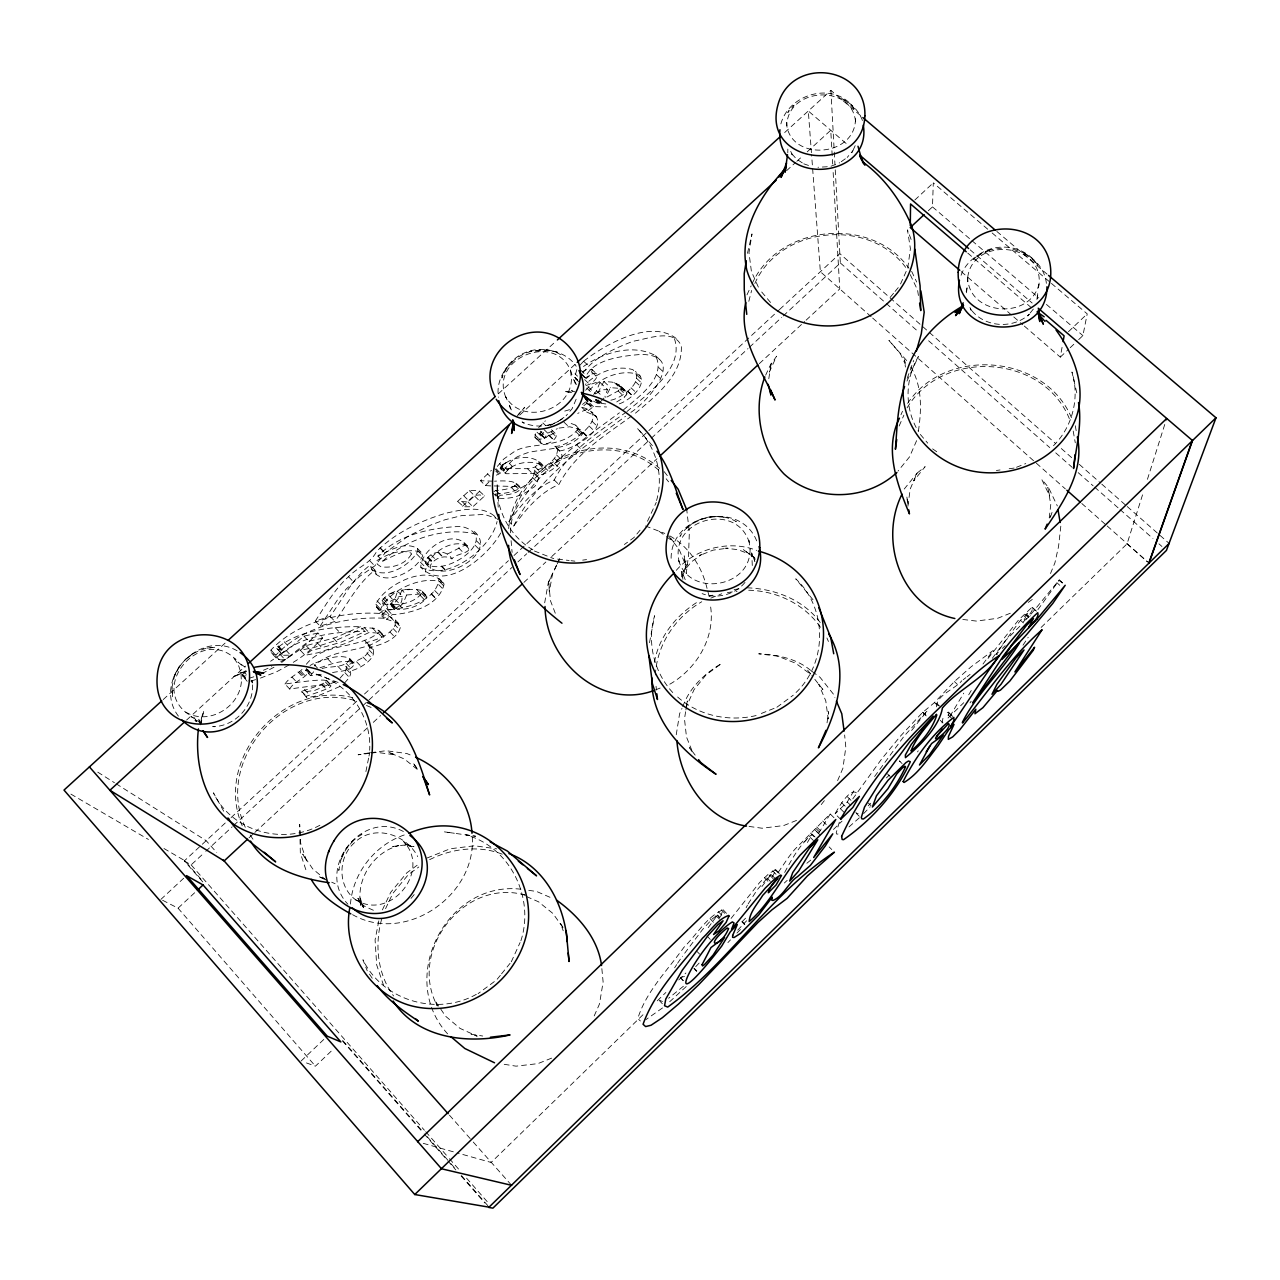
<?xml version="1.0" encoding="UTF-8"?>
<svg xmlns="http://www.w3.org/2000/svg" width="1280" height="1280" viewBox="0 0 1280 1280"><rect width="100%" height="100%" fill="white"/><g stroke="black" fill="none" stroke-linecap="round" stroke-linejoin="round"><path stroke-width="0.75" stroke-dasharray="5 3.75" d="M495.568 494C509.232 493.616 524.496 489.52 532.656 477.696C535.52 473.92 532.144 468.32 538.896 469.392C546.944 465.76 557.424 459.456 557.504 449.52C553.92 444.048 555.136 447.616 559.504 450.944C569.072 460.4 548.976 473.344 540.448 474.848C537.472 476.576 538.176 485.872 532.416 488.016C522.992 495.632 510.016 499.616 498.048 498.096L493.264 493.344M541.312 443.648L539.664 439.44L541.056 436.096L536.144 431.344L534.896 437.168L541.312 443.648C546.912 444.848 553.504 441.952 556.128 436.688L556.096 434.048L553.792 433.216L544.352 438.272L547.728 433.184L557.376 428.656M787.792 152.8L787.84 149.12M607.056 396.992L618.16 390.928L620.48 387.744L619.44 384.944L612.304 382.144L603.904 381.472L598.192 392.368M1037.6 298.592L1037.712 292.816L1036.912 299.52M616.736 401.936L624.576 397.008L626.912 393.824L625.904 391.04L619.44 384.944M498.048 498.096L498.096 496.848L493.296 492.096L495.92 490.384C516.4 489.808 527.648 479.088 494.544 481.184M928.304 210.768L932.48 206.896L933.296 182.864L990.64 231.68M500.704 533.056C487.904 556.24 444.928 593.024 420.784 567.216C421.088 548.912 453.2 527.552 467.312 545.872C474.544 553.312 455.44 553.168 451.952 558.88C446.016 548.4 430.064 551.008 425.424 561.072L425.84 563.536C445.52 578.4 503.472 536.448 461.2 526.416C431.904 527.392 398.864 534.288 377.904 556.08L382.8 561.12C394.32 555.616 409.824 545.888 422.336 553.44L422.72 555.728C414.896 573.216 378.336 590.544 370.096 565.104C352.592 578.288 342.864 598.992 330.096 616.384L315.312 621.056L320.128 626.16L334.896 621.44C347.696 604.048 357.472 583.344 374.976 570.144L370.096 565.104M425.84 563.536C441.76 586.928 503.008 550.688 471.68 529.52M681.568 576.608L681.968 571.12L682.992 580.24M610.864 400.176C621.264 398.496 646 381.024 632.8 369.632C615.872 364.752 597.296 372.32 585.36 384.496M619.312 403.856C630.224 400.208 652.192 381.744 635.296 371.504M576.848 369.632L574.688 377.104L579.328 382.624M951.744 718.352L946.208 713.088L948.304 712.144L949.024 713.216L946.928 718.352M585.616 390.24L591.472 384.08L597.696 381.904L599.968 382.352L596.528 390.816L593.136 395.168M852.752 798.896L881.536 759.136L900.816 735.728L922.384 712.656L934.496 702.56L954.4 681.536L971.136 666.784L992.992 650.576L997.312 654.576M599.984 382.432L607.536 389.536L604.88 396.448M200.864 723.072L201.424 717.728L201.632 722.88M1060.816 526.176L1058.544 546.56L1054.896 562.88L1049.968 574.816M1049.232 518.048L1050.768 504.56L1047.824 487.376L1049.632 495.872L1041.712 479.328L1048.4 487.296L1057.328 505.952M500.16 468.608C508.752 455.936 533.968 452.592 543.568 466.144L543.392 468.304L539.984 471.632L533.216 473.52L506.384 473.728L500.16 468.608L529.328 468.704L535.2 466.976L538.608 463.648L538.784 461.472M502.4 464.992L507.584 461.68L512.496 466.56L507.264 469.904L502.4 464.992L507.616 461.76M505.04 473.408C512.272 462.112 532.688 458.992 543.568 466.144M507.264 469.904L512.464 466.48M966.464 292.768L967.328 286.096L966.208 291.744M467.312 545.872C451.168 537.68 426.032 555.184 425.52 572.048M907.92 506.16L910.192 489.04L917.12 473.088L925.152 466.656L913.632 480.928L917.12 473.088L904.24 489.024M918.4 431.2C921.584 409.76 922.32 386.352 910.88 367.12M827.04 722.848L828.608 711.6L828.192 718.976L825.792 700.896L818.672 684.144L822.896 689.52L811.856 675.568M752.288 565.52L751.728 553.088L754.864 561.424L751.296 552.976L755.2 559.12M768.8 378.704L771.344 362.32L769.312 372.112L776.608 356.192L769.776 366.192L765.664 375.168M748.816 301.344L751.616 290.448M685.616 711.744L684.48 718.912L686.48 736.96L693.248 753.856M685.904 709.952L687.328 700.976L686.528 705.488M676.24 734.768L679.6 713.728L681.984 708.416M682.112 577.152L686.992 564.32L683.584 571.376L691.424 561.856L701.504 554.544L699.216 555.664L713.104 550.128L727.936 548.144L725.568 548.224L737.968 549.664L749.488 554.128L743.28 549.568L755.12 558.224M671.12 558.288C670.928 513.68 740.96 499.408 756.912 541.472M654.464 662.32C658.752 636.48 676.864 614.512 698.896 601.12M655.344 674.96C656.944 644.432 675.552 616.88 701.76 601.744M585.888 378.768L589.552 375.776L592.464 369.952L587.712 369.008L582.48 371.568M649.504 642.72L654.608 615.696C646.608 643.2 654.272 673.68 674.272 694.176M656.56 500.544C663.936 475.088 656.208 446.896 637.36 428.368L653.296 446.704M585.936 385.52L589.616 384.368L594.528 380.496L597.056 377.008L596.496 373.728C590.48 371.056 585.392 382.976 581.424 374.544M731.072 918.432L759.68 882.448L769.296 873.248L775.904 869.76L772.512 876.672M520.88 940.784C534.944 897.824 510.128 846.864 465.792 834.848L475.664 836.24L444.128 831.824L454.352 833.264M556.464 565.552L552.528 573.872L549.312 591.728L548.848 583.52L550.448 600.72L555.968 615.008M1024.288 326.032L1060.304 357.12L1062.384 345.504M576.144 399.216L572.128 408.672L566.064 415.824M544.672 602.816L548.304 582.672L557.152 563.968M510.4 532.8C512.864 461.216 610.192 422.384 661.28 472.608M508.672 528.56C514.432 459.616 607.968 422.304 659.6 468.352M361.216 834.768L361.936 834.432C352.144 840 344.416 848.864 340.944 859.616L345.776 849.568L352.944 840.992M338.992 869.312L338.768 870.464L341.072 858.928M378.8 920.848L375.088 939.888L376.672 964.88L384.608 988.432M381.648 919.136C374.464 944.768 377.488 974.256 393.584 995.952M350.464 904.048C353.008 871.84 376.304 843.232 407.2 834.016M1078.656 339.648L1082.896 335.616L1087.216 313.872L1051.008 283.056M365.904 771.584L368.624 758M369.008 756.064L369.792 752.176M1031.072 614.096L1059.072 580.176L1062.272 582.624M988.032 658.464L1018.544 620L1031.936 607.36C1034.08 609.824 1029.168 614.304 1027.984 616.976M936.624 706.848C936.128 695.2 954.976 689.216 961.872 680.704M200.688 724.864L203.888 710.544L199.616 723.472M306.368 697.248L301.632 691.28C351.744 675.36 314.944 679.84 284.992 684.016L289.664 689.04C319.68 684.72 356.176 680.16 306.224 696.208L306.368 697.248L309.12 697.36L319.488 695.216L339.904 686.48M747.456 253.36L752 233.936L748.976 252.752L751.424 271.536L758.416 287.264M544.352 438.272L539.424 432.56L544.32 437.312M395.168 625.136L395.376 620.048L388.576 615.968L381.984 614.368L386.64 619.216L397.92 623.184L400.512 626.896C397.136 640.144 381.52 644.208 370.032 647.744L365.44 642.928C376.368 639.728 389.552 636.064 395.168 625.136L399.728 629.888M340.032 678.176L344.88 672.64L346.192 668.912C345.232 662.192 367.216 660.544 368.896 649.744C370.704 646.816 368.8 643.104 365.44 642.928M345.664 666.272L350.224 670.96C360 669.28 383.648 654.912 368.912 644.784M322.032 668.592C330.048 665.664 345.136 668.672 349.84 659.072L349.44 658.208C337.568 653.728 324.624 659.712 313.312 663.648L318.048 668.672M332.528 672.592C339.408 670.864 350.96 671.792 354.416 663.904L349.44 658.208M401.936 590.144L398.784 597.728L392.992 604.752C403.664 604.64 416.128 601.568 422.368 592.368L420.688 590.256L415.04 589.28L401.936 590.144L406.624 594.976L419.696 594.064L425.328 595.008L426.992 597.104C420.752 606.288 408.32 609.424 397.648 609.584L391.472 603.504M406.624 594.976L403.456 602.544L397.648 609.584M554.704 446.288C568.112 447.92 614.16 414.56 581.712 407.312L587.2 403.04M559.504 450.944C572.032 449.792 613.104 427.472 591.6 411.808M498.096 496.848L500.72 495.12C507.504 495.536 529.136 491.472 515.968 483.344M1041.136 627.424L1127.072 543.824L1143.248 492.592M1147.44 479.312L1166.608 418.576M630.88 412.368C649.52 400.256 687.584 354.912 640.944 354.432C622.48 356.016 592.192 358.992 585.184 378.112M623.472 409.856C638.24 397.008 666.768 377.664 655.536 355.68C633.056 343.28 603.248 352.528 583.488 366.512M376.752 607.328L379.968 609.2L384.384 609.616L389.056 614.448C383.088 615.12 376.816 610.032 375.92 604.224C384.48 584.768 429.216 562.208 444.096 584.064C439.2 605.68 412.368 613.232 392.24 614.672L386.64 619.216M1050.432 517.136L1052.048 512.384L1049.952 517.408M376.576 607.104L381.424 612.176L380.624 609.12C389.344 589.552 424.56 574 443.648 583.04M381.984 614.368L387.584 609.84C407.232 608.496 437.152 600.496 439.024 578.336M625.904 391.04L618.8 388.288L610.432 387.664L605.6 397.328M761.888 886.576L771.104 874.4L776.768 880.16M344.56 682.992L349.408 677.456L350.736 673.728L350.224 670.96M907.2 378.304L913.68 360.496M840.656 819.344L835.088 813.856C838.096 807.936 852.448 783.328 858.128 795.2M497.296 466.432L503.888 458.928L515.52 450.768A63.216 23.52 -45.2 0 1 523.696 447.68C541.664 443.664 565.776 445.28 578.032 428.944L575.712 425.152L568.368 422.496M496.32 475.136C505.92 472.192 509.232 458.8 520.416 455.568A63.28 23.344 -45.2 0 1 528.576 452.448C546.544 448.384 570.576 449.856 582.816 433.536L575.712 425.152M839.296 822.208L836.192 832.864L836.832 834.192L840.416 833.552M284.992 684.016C289.216 677.344 297.744 673.952 302.16 669.328M371.52 569.632C387.136 579.392 410.208 565.488 417.92 550.848L417.52 548.544C405.008 540.928 389.456 550.592 377.904 556.08M778.24 872.336L787.824 858.288A67.568 10.928 -45.3 0 1 794.512 849.664L830.208 813.952L835.808 819.488M853.76 790.912L847.28 802.016L835.088 813.856M837.616 780.624L842.944 768.176L845.808 747.264L844.64 734.992M916.608 440.656L909.536 456.88L898.032 471.056M906.96 381.104L918.384 356.528C904.864 379.28 904.4 408.656 918.336 431.328M961.088 275.264C965.728 262.048 978.272 252.832 991.568 249.584L981.84 253.472L973.536 259.456C990.624 240.912 1024.784 243.52 1037.856 265.472L1031.152 258.048L1022.544 252.464C1034.848 257.92 1045.088 269.6 1046.368 283.344M900.96 414.752L902.48 411.296M899.12 426.048L903.888 415.152M594.208 1015.904L599.504 1003.936L603.12 981.952L601.552 965.504M900.56 283.952L907.792 267.776L910.4 248.704L907.472 229.888L912.144 242.16M682.784 706.64C689.424 687.728 704.72 673.472 721.616 663.456L706.096 674.832L694.048 689.664L686.256 706.992M289.664 689.04C294.496 680.592 304.8 679.264 308.784 671.536M511.296 961.808L520.08 942.544M815.024 837.024L812.24 834.256L807.408 842.48M855.184 145.664L851.744 153.136L852.96 150.624L847.216 157.424M754.832 283.504C780.464 225.392 871.664 217.056 907.408 269.808M647.488 521.264L656.256 502.368M746.976 294.848L751.152 285.856M751.984 284.064C778.224 224.56 871.408 215.008 908.992 268.352M780.88 123.872C789.552 92 837.472 80.512 855.376 110.368L849.152 103.424L841.072 98.224C850.944 102.816 859.184 110.784 862.704 121.248M557.248 563.904L560.384 557.248L558.768 560.608M382.4 909.872L390.736 892.288L406.816 872.832L419.264 863.712M385.568 908.688L392.784 893.44L408.288 874.672L418.8 866.976M942.064 722.928L942.96 718.288M548.304 582.672L552.528 573.872M784.656 872.448C792.016 858.752 800.16 844.112 812.24 834.256M394.8 609.472L390.096 604.576L383.952 604.144L382.064 600.592L387.872 594.496L397.488 591.568C411.616 599.584 388.864 620.928 382.448 602.784M387.856 608.448L386.768 605.472L389.312 601.856L399.472 596.464L402.192 596.416M390.096 604.576L394.896 599.136L397.488 591.568M788.96 110.24L787.776 112.592L794.032 105.248L791.968 106.768M173.504 677.44L178.768 667.152L186.384 658.336L195.872 651.568M179.28 666.912L174.432 676.4L172.096 686.608L172.464 696.832L171.84 684.976M746.144 907.696L747.408 905.232M306.336 664.256C324.56 641.648 359.68 649.824 379.504 631.712L377.072 629.136L374.128 628.256L364.336 627.664L335.904 640.464L313.52 647.68L300.304 650.24L305.056 655.312L318.24 652.704L346.88 642.976L368.992 632.528L378.752 633.072L381.68 633.936L384.096 636.512C365.552 653.856 333.12 646.8 314.512 665.936M708.192 927.664L717.472 915.008L712.288 918.896L702.768 929.28L682.304 956.384M631.616 416.032C604.784 435.696 574.544 453.968 558.88 484.544C539.568 492.576 525.664 509.76 513.632 526.16L509.008 521.568C532.544 473.696 577.808 443.424 619.408 412.8M513.632 526.16C537.6 477.824 583.44 447.312 625.52 416.32M277.248 649.504L285.76 650.032L290.56 655.152L283.072 655.28L276.784 648.336C298.832 629.984 332.064 626.368 360.4 626.688L365.072 631.584L340.4 642.448L310.896 650.736L305.056 655.312M321.2 674.32L310.496 675.616L305.84 670.64L306.512 668.752L311.184 673.744M282.08 654.672L281.616 653.504C303.312 635.008 336.88 631.472 365.072 631.584M509.008 521.568C521.008 505.168 534.896 487.968 554.224 480C569.504 449.968 599.008 431.856 625.408 412.656M310.496 675.616L314.784 670.48M949.856 716.4L963.76 693.152M748.112 903.968L757.184 889.824L769.744 875.216L770.912 874.4L776.704 880.224M720.528 916.72L723.04 909.68C706.464 917.04 696.512 934.976 683.872 947.376C667.744 970.08 646.016 991.568 637.776 1018.624L640.384 1020.976M830.208 813.952L818.4 833.744M968.704 694.8L972.64 688.128M247.152 681.312L242.048 674.864L244.864 672.864L248.48 676.784M917.536 751.936L918.24 750.768M315.312 621.056C325.424 605.616 334.592 589.152 348.544 576.72C357.296 567.344 370.624 563.456 376.544 551.536C395.248 532.816 419.968 521.136 444.992 513.44C462.144 509.456 485.152 504.048 497.952 519.648M320.128 626.16L337.92 599.216L346.16 589.088L359.92 576.24L374.752 565.92L385.36 552.672L408.48 536L431.36 524.8L444.784 519.824L461.648 515.616L484.368 514.416L495.424 518.016M430.56 568.352L430.16 565.888C433.904 558.288 444.528 554.176 451.952 558.88M674.624 967.792L676.688 964.608M1022.992 645.2L1028.208 637.312M276.176 658.016L271.2 652.688L270.96 650.064C297.312 621.936 341.424 611.168 379.36 613.408L384.016 618.256L389.056 614.448M290.56 655.152C288.24 659.84 275.728 662.848 275.792 655.248C302.128 627.152 346.096 616.192 384.016 618.256M382.8 561.12C405.216 539.184 445.952 526.176 476.4 534.256M874.608 776.512L904.176 736.032L927.456 710.624L911.088 731.136M677.6 963.248L680.352 959.168M541.056 436.096L543.536 432.416M582.88 372.96C594.88 356.672 614.864 348.4 633.072 341.232C646.944 339.248 674.016 327.744 681.328 346.144C682.624 375.52 655.136 396.448 634.64 413.856M992.288 658.336L1020.48 620.272L1027.648 613.184L1030.56 615.84M277.984 646.304L282.928 651.312M536.432 438.912C542.032 440.128 548.656 437.264 551.264 431.984L556.128 436.688M970.016 702.832L971.168 701.264M983.008 664L992.992 650.576M680.896 535.184L679.952 536.4C691.248 517.568 717.216 510.72 736.288 521.6L734.928 520.992M593.584 401.168L598.496 403.792L604.064 397.968M821.248 804.576L824.88 799.984M1037.92 609.6L1059.344 579.968M1053.488 445.696C1072.608 426.704 1079.92 397.776 1071.952 372.016L1076.784 392.816M796.048 692.496C827.392 662.64 827.6 608.448 795.744 578.832L814.464 601.52M1033.344 309.072L1027.808 315.92L1029.36 314.112C1012.784 329.728 983.136 327.456 970.16 308.368L971.312 310.416L968.352 304.256M500.336 975.344L496.688 979.856L478.096 993.632M501.552 973.84L510.08 963.312M744.992 582.4C735.088 594.624 716.736 599.424 702.112 593.616M907.616 403.392C945.696 345.776 1046.16 354.08 1071.952 418.912M907.072 407.904C943.04 347.2 1046.544 354.576 1070.56 421.872M676.272 570.336C695.488 548.272 729.36 539.712 756.656 550.4M411.008 898.416L414.304 894.432M890.368 297.136L893.888 292.864M895.056 291.44L899.76 285.76M640.064 530.176L633.888 537.616L624.368 544.512M518.048 414.816L524.736 407.264L516.656 416.736M512.848 361.36L506.24 369.056L501.872 377.984C508.304 353.952 539.264 341.632 560.48 354.624C559.2 346.544 505.104 354.592 542.32 349.808C555.264 349.936 568.832 355.184 576.208 366.24M479.776 491.12L468.032 501.92L457.616 501.392L469.36 490.608L478.592 490.432L484.624 495.936L472.864 506.752L463.744 506.784L457.616 501.392M804.432 841.84L809.28 836.416L813.456 840.576M538.624 427.648L545.392 420.832M1026.336 619.296L1028.704 616.688M490.784 485.904L485.392 485.568L480.496 480.736L491.424 470.304M485.392 485.568L489.712 481.216M462.496 506.256L474.24 495.472L479.648 494.912L484.624 495.936M589.12 390.464C601.008 377.488 620.16 369.264 637.664 374.192L640.128 376.048M1026.688 618.368L1022.768 622.528L1027.648 613.184M579.84 365.28L583.552 361.344M695.696 966.704L699.52 962.64M727.904 942.608L730.48 939.872M737.712 930.144L746.64 920.784M1019.872 626.192L1006.064 640.048L996.128 654.224L998.528 652M868.208 805.824L870.704 803.248M863.632 813.6L870.272 806.752M745.552 918.192L741.648 922.112M293.232 662.352L296.192 660.512A55.104 21.264 -42.5 0 0 313.696 646.928L322.688 638.096L317.92 633.04L308.928 641.872A55.056 21.408 -42.4 0 1 291.424 655.424L280.544 661.92M736.912 933.072L741.12 928.8M642.96 1014.768L491.136 1162.464L457.2 1152.912M657.28 1000.832L665.872 992.48M678.768 979.936L685.92 972.976M833.456 829.456L842.048 821.104M886.448 777.904L889.312 775.12M948.032 718L963.792 702.672M686.24 986.528L667.856 1003.424M1002.352 648.416L1005.2 645.68M301.12 1060.992L327.248 1036.176M1068.448 331.712L1087.216 313.872M306.48 1062.944L315.424 1066.176L332.4 1050.016M1060.304 357.12L1068.784 349.056M1070.192 347.712L1077.248 340.992M784.352 883.008L787.184 880.368M160.896 899.392L183.664 878.256M914.832 200.016L933.296 182.864M249.008 837.84L253.392 833.776M254.864 832.416L367.456 727.792M373.296 722.352L380.608 715.552M523.92 582.4L545.856 562.016M551.696 556.576L656.976 458.752M759.344 363.632L804.672 321.52M806.128 320.16L839.76 288.912L833.12 171.904M162.608 900.272L178.048 908.176L194.704 892.704M202.768 881.92L184.32 860.912L229.776 818.8M231.104 817.584L357.36 700.624M364.496 694.016L508.416 560.688M514.016 555.504L647.728 431.632M648.864 430.576L779.328 309.728M779.712 309.376L839.84 253.68L1055.392 443.328M184.32 860.912L191.136 864.896L204.32 852.672M205.792 851.312L232.16 826.848M233.632 825.488L361.136 707.28M362.592 705.92L512.08 567.328M517.936 561.904L526.736 553.744M528.192 552.384L649.84 439.616M651.296 438.256L748.016 348.576M749.488 347.216L781.728 317.328M783.2 315.968L840.352 262.976L835.04 166.048M539.456 433.536L541.872 431.584M186.56 720.096L245.52 666.096M519.712 415.056L575.728 363.76M786.528 170.752L795.376 162.656M796.848 161.312L801.28 157.248M807.168 151.856L830.752 130.256L832.672 163.968M163.216 699.552L226.688 641.632M498.304 393.824L555.872 341.296M784.672 132.544L830.896 90.384L861.344 116.256M859.328 817.824L847.728 828.032M317.92 633.04L303.904 636.16L289.456 648.496L270.576 661.264M322.688 638.096L308.704 641.248L281.728 662.448L276.864 657.248M683.408 986.24L668.608 998.272M588.816 403.616L591.248 405.936L587.36 409.088L577.712 413.408M583.824 361.088C605.792 343.872 652.704 317.648 677.904 339.84M806.848 863.264L811.184 859.744M595.936 393.648L602.4 389.776L607.568 389.616M582.48 404.432L585.264 402.192M662.512 1007.936L645.824 1019.696M967.152 676.688L970.08 674.384M300.304 650.24L306.128 645.68L335.696 637.488L360.4 626.688M581.712 407.312L586.576 411.952L593.44 406.608L606.56 406.944M550.304 425.584L564.064 417.952M963.184 679.696L965.84 677.696M379.36 613.408L384.384 609.616M1028.256 602.4L1034.4 597.856M776.896 707.248L793.296 695.152M271.2 652.688C275.584 656.688 282.384 654.208 285.76 650.032M669.824 684.192C697.328 668.464 716.272 636.048 710.176 604.096M686.656 528.288C697.344 518.64 712.416 514.688 726.448 517.84M626.912 411.568C647.872 393.712 687.52 365.984 673.04 335.344M186.32 658.768L195.072 652.528L204.96 648.576L215.296 647.216L203.344 648.512M559.872 420.256L564.512 416.928M841.248 161.696L845.728 158.496M447.248 554.128L465.2 545.024L462.608 541.136M273.968 667.248L261.872 673.68M684.528 976.448L680.256 977.584M335.376 681.664L314.928 690.336L301.776 692.32M310.112 665.504L313.312 663.648M288.816 665.12L276.544 671.824L259.632 678.432M263.44 670.256L271.76 666.688M394.768 591.6L387.872 594.496L392.592 599.376M558.32 421.376C547.12 427.216 533.392 427.776 522.08 421.952L523.984 423.136L521.216 421.104M246.08 670.672L232.608 677.104L246.4 671.6L239.728 673.104L246.64 672.208M1016.528 467.264L1025.76 463.568M709.072 596.544L712.544 595.168M710.832 598.128L721.712 593.776M655.504 689.904L660.88 687.76M319.888 825.248C283.072 845.424 231.776 831.552 213.424 792.832L224.848 813.264M1010.304 613.248L997.68 618.288L976.288 621.072L962.656 619.44M761.312 713.472L775.168 707.936M427.056 858.016L450.144 848.784L474.544 845.76L496.832 848.896M429.664 859.648C451.84 848.48 478.816 845.008 502.224 854.176M796.544 820.416L783.68 825.552L762.08 828.224L748.416 826.352M476.32 994.336C437.072 1016.528 382.656 1000.768 362.944 959.76L367.232 970.816M551.616 1058.144L537.872 1063.632L516.048 1066.16L502.352 1064.016M831.04 166.224L839.744 162.752M531.264 351.376C512.288 356.208 495.04 375.888 498.464 397.248M320.016 667.712C330.736 664.464 342.88 658.624 354.016 663.04M547.536 425.616L554.128 423.36M564.736 411.088L572.832 408.72M249.696 678.08L253.856 676.784M250.864 681.072L257.872 678.96M559.024 428.08L569.776 426.768L580.528 429.776M601.744 402.368L593.264 402.56M1001.648 248.16L990.288 249.776M827.312 166.768L818 167.264M996.384 470.464L1000.048 469.968M1009.184 468.736L1014.672 468M582.672 560.128L586.56 559.6M734.096 589.536L741.52 588.56M727.392 592.544L737.088 591.264M368.768 752.928L358.128 754.784L369.392 753.344M370.688 752.688L386.048 750.72L406.864 753.52L412.08 755.728M371.28 753.104L376.912 752.384L395.392 754.88L388.128 752.096L404.432 759.04L418.176 770.112M756.128 715.552C728.016 722.192 697.04 715.392 675.84 695.36M404.672 589.536L409.856 589.216M242.336 676.08L246.048 675.856M307.456 670.672L305.84 670.64M494.224 485.936L515.44 486.496L520.736 488.032M591.248 405.936L585.552 403.024M492.816 481.168L480.496 480.736M370.032 647.744L373.488 649.568M214.864 726.704L212.72 726.64C235.952 726.672 256.096 703.952 251.984 680.816L252.336 682.96L251.232 679.632M605.776 403.936L600.464 403.28L596.576 399.568M855.904 812.208L856.576 813.616L858.192 813.712M570.336 391.968L564.208 391.52L573.04 392.464M586.576 411.952L596.416 416.416M557.616 559.12L569.136 560.48M571.056 560.704L574.896 561.168M747.088 587.824C774.88 588.656 803.76 599.84 820.464 622.848M748.704 590.224C776.992 590.912 805.216 604.384 821.072 628.24M352.752 697.664C282.88 679.84 213.184 759.152 242.24 825.808M354.528 700.464C283.664 680.016 212.96 762.192 246.048 828.832M520.912 889.216C446.08 880.352 396.608 979.088 447.984 1034.256M528.768 890.336L536.608 891.472L551.104 897.776M525.296 895.12C464.304 877.584 407.568 950.656 437.328 1006L434.992 1000.672L445.632 1016.256L460 1028.384L477.168 1036.176L471.072 1034.224L482.688 1036.016M525.296 895.056L521.456 894.352L524.864 895.84M659.28 1000.128L662.464 1001.536M423.248 1143.344L455.312 1152.368M1013.104 249.216L1023.84 252.896M803.76 163.824L810.688 166.192M574.912 391.856L571.472 390.688L575.12 392.048M645.456 526L664.816 533.424M534.4 550.992L553.776 558.656M338.112 682.464L314.8 673.728C348.176 682.704 371.792 715.792 369.664 750.256M237.04 650.72C197.184 627.936 149.44 684.048 180.656 718.88M366.496 705.504L371.616 707.664M201.12 723.408L191.2 716.48L196.096 721.6M403.408 831.52C361.536 808.832 315.056 869.552 347.904 904.224M526.56 896.576L538.48 901.776L552.928 913.488L562.72 927.232M324.928 879.2L318.16 876.192L324.736 879.472M331.712 882.208L335.088 883.712M373.376 910.256L364.848 906.448L357.712 900.496L363.264 906.176L357.872 898.256L363.504 907.712L360.048 897.504L360.704 905.296C355.76 879.312 373.328 852.224 398.816 845.6L392.64 846.512L403.408 845.168L414.016 846.672L403.344 843.376L412.096 847.184L405.248 843.12M352.56 914.656C405.712 944.912 477.68 894.88 472.112 835.184M70.896 794.112L148.448 839.456M163.968 848.528L184.64 860.608L203.104 881.616M97.76 772.16L114.432 782.704M116.096 783.744L206.176 840.672L216.752 852.608M802.288 162.864L796.368 158.96L790.736 152.512L792.368 154.944L789.856 149.504M575.568 379.056L577.76 380.56M932.624 448.88L939.024 453.296M245.136 667.168L237.968 662.08L244.672 667.52M754.768 557.936L751.696 555.696L754.912 559.712M669.808 535.888C689.6 547.152 702.256 567.328 707.232 589.216M659.152 531.312L665.008 535.6M666.464 536.688L673.776 542.048L668.448 535.776L679.12 549.36L685.696 565.296L684.208 555.856L686.24 573.6L688.544 555.136L689.344 532.352L686.768 509.92M810.624 670.336C796.208 658.368 776.976 654.672 758.72 653.808L777.872 656.176L795.728 663.264L809.552 673.488M812.192 671.504L820.048 677.312L833.376 694.08L834.912 697.664M532.912 549.872C510.032 536.496 496.24 510.72 497.152 484.304L498.256 508.544M900.08 761.504L899.328 760.896L902.064 763.536M420.784 567.216C447.888 581.872 491.296 548.48 497.072 521.504M326.368 880.304L312.704 868.864L302.72 854.096L306.576 861.04L300.688 843.264L299.68 824.352L300.336 853.024L306.96 873.072M996.816 231.424L1047.04 274.128M992.144 232.96L1049.488 281.76M932.48 206.896L970.464 239.408M971.984 240.704L1038.832 297.92M1046.432 304.416L1082.896 335.616M846.112 143.44L808.304 110.992L811.424 152.656M970.144 249.824L1032.16 303.024M967.76 253.088L1034 309.984M961.264 271.616L1012.288 315.664M1013.792 316.96L1022.784 324.736M1061.328 448.544L1071.856 457.824M1079.28 464.352L1100.304 482.848M1101.792 484.16L1125.744 505.232M1127.232 506.544L1169.152 543.424M840.352 262.976L918.128 331.552M928.608 340.768L1049.76 447.584M1055.744 452.864L1072.192 467.36M1078.176 472.64L1093.136 485.824M1094.624 487.136L1118.56 508.24M1120.064 509.552L1152.96 538.56M1158.944 543.84L1161.936 546.48M405.664 843.36L403.568 841.504C431.968 871.056 389.744 921.936 355.424 899.568L357.76 901.2C337.584 888.848 337.088 858.176 354.192 842.976C373.536 823.648 405.968 833.952 417.712 856.592M871.168 316.736L820.368 271.712L811.584 154.64M872.656 318.064L1065.36 488.912M1081.792 503.488L1105.696 524.672M1107.184 526L1149.008 563.088M1127.072 543.824L1147.376 561.824M1059.28 580.048L1062.576 583.008M1059.072 580.176L1062.016 582.832M1056.848 582.672L1059.776 585.312M1032.8 607.824L1037.168 611.808M1031.936 607.36L1036.304 611.36M1026.4 613.984L1029.312 616.656M1025.984 614.336L1028.896 617.008M1025.696 614.608L1028.608 617.28M1020.48 620.272L1023.392 622.944M655.536 355.68L660.368 360.192M658.688 367.536L663.472 372M656.368 374.56L661.136 379.024M636.832 375.152L641.648 379.68M636.672 378.4L641.488 382.928M635.36 381.6L640.16 386.112M954.4 681.536L957.296 684.32M631.04 387.808L635.824 392.336M627.776 391.136L632.56 395.648M627.504 391.376L632.352 395.824M620.512 386.448L626.944 392.528M616.192 383.312L622.672 389.44M620.48 387.744L626.912 393.824M614.448 382.672L620.944 388.816M619.792 389.104L626.224 395.184M618.16 390.928L624.576 397.008M583.616 361.28L588.816 365.936M591.504 369.008L597.44 374.672M603.904 381.472L610.432 387.664M592.064 372.288L597.056 377.008M948.304 712.144L953.824 717.376M949.04 713.04L954.544 718.432M936.608 703.392L939.472 706.128M936.08 703.136L938.96 705.856M934.496 702.56L937.392 705.296M580.464 369.968L585.488 374.736M581.04 373.456L584.976 377.504M581.28 374.096L585.392 377.92M584.656 379.648L589.616 384.368M596.528 390.816L601.552 395.584M940.24 720.32L943.008 722.944M574.992 373.792L577.504 376.176M588 386.72L595.6 393.952M586.752 388.08L593.088 394.112M574.752 377.28L577.328 379.84M574.88 377.632L577.44 380.192M598.16 399.952L600.656 402.336M597.952 400.128L600.464 402.512M597.744 400.32L600.256 402.704M597.488 400.56L599.984 402.96M595.936 399.536L599.696 403.12M595.664 399.792L599.424 403.36M595.36 399.952L599.152 403.616M922.816 712.224L925.776 714.912M922.592 712.448L926.928 716.576M589.792 403.136L593.44 406.608M585.824 401.744L590.704 406.4M593.136 413.92L597.936 418.512M592.064 421.344L596.848 425.904M589.04 426L593.808 430.56M583.168 432.24L587.936 436.8M582.912 432.48L587.664 437.056M582.784 432.592L587.536 437.168M578.032 428.944L582.816 433.536M577.504 430.368L582.288 434.976M576.128 431.952L580.912 436.56M563.92 422.096L568.768 426.784M576.672 444.864L581.408 449.424M551.488 429.76L556.352 434.464M542.944 422.96L545.408 425.344M544.064 429.616L547.728 433.184M549.024 435.184L553.888 439.888M548.816 435.376L553.68 440.08M540.256 431.136L545.152 435.872M555.664 446.8L560.448 451.44M539.52 433.472L544.56 438.08M887.424 773.856L890.16 776.512M556.544 454.96L561.296 459.568M534.752 434.672L539.664 439.44M534.944 437.28L539.84 442.032M554.32 458.384L559.056 462.992M554.384 463.216L559.12 467.808M550.4 462.448L555.136 467.056M544.272 466.944L549.008 471.568M538.992 462.56L543.76 467.232M538.608 463.648L543.392 468.304M554.224 480L558.88 484.544M535.2 466.976L539.984 471.632M534.336 470.128L539.088 474.96M534.4 473.632L539.152 478.272M527.664 468.848L532.448 473.536M868.368 803.072L871.056 805.696M532.656 477.696L537.392 482.336M847.472 796.864L853.072 802.368M847.28 802.016L851.456 806.112M856.576 813.616L859.248 816.256M499.376 463.504L504.272 468.32M501.04 466.528L505.92 471.328M500.848 466.752L505.728 471.552M841.632 802.688L847.232 808.224M500.256 467.792L505.136 472.592M515.888 483.952L520.64 488.64M514.736 485.216L519.504 489.904M496.144 468.784L500.976 473.712M840.496 808.816L844.656 812.928M494.672 468.672L499.552 473.504M495.84 471.184L498.288 473.6M511.36 487.472L516.128 492.176M487.52 473.84L489.952 476.256M495.92 490.384L500.72 495.12M822.704 821.024L828.304 826.576M816.704 827.008L822.304 832.56M815.84 828.368L821.424 833.92M815.008 829.904L820.592 835.44L814.928 829.952M829.152 846.912L831.776 849.536M469.36 490.608L474.24 495.472M474.752 496.176L479.6 500.992M810.544 833.104L814.736 837.264M463.568 495.584L468.448 500.448M468.032 501.92L472.864 506.752M462.72 502.176L467.568 507.024M476.672 540.992L481.328 545.664M474.944 545.088L479.584 549.76M465.2 545.024L469.872 549.728M458.592 547.872L463.28 552.608M775.936 869.888L781.456 875.424M774.896 869.472L780.448 875.072M772.544 870.768L778.096 876.384M769.744 875.216L773.888 879.424M766.864 877.856L772.4 883.456M764.4 877.664L769.952 883.296M438.32 552.16L443.04 556.96M438 552.352L442.72 557.152M431.008 554.816L435.744 559.632M441.728 566.144L446.384 570.88M441.216 566.192L445.888 570.928M428.192 557.072L432.928 561.888M427.92 557.328L432.56 562.336L427.824 557.52M427.552 557.76L432.288 562.592M417.52 548.544L422.336 553.44M417.92 550.848L422.72 555.728M425.424 561.072L430.16 565.888M422.128 558.688L426.88 563.536M416.656 554L421.44 558.88M439.328 579.12L443.952 583.84M420.416 562.176L425.152 567.008M439.68 581.776L444.288 586.48M438.672 584.624L443.264 589.312M434.672 590.496L439.248 595.184M431.408 593.808L436 598.496M431.152 594.048L435.792 598.688M380.224 547.824L385.152 552.88M379.936 548.08L384.928 553.072M422.192 591.296L426.816 596.048M422.368 592.368L426.992 597.104M742.352 921.424L744.864 924.288M741.92 921.84L744.592 924.56M421.808 593.6L426.416 598.336M416.624 589.488L421.264 594.256M420.192 595.392L424.816 600.144M416.992 592.416L418.224 593.68M723.04 909.68L726.56 913.456M721.36 909.824L724.752 913.312M718.272 911.648L721.648 915.12M717.472 915.008L719.92 917.712M717.712 915.472L719.808 917.936L717.488 915.696M716 915.616L720.496 920.256M369.856 560.864L374.752 565.92M710 918.608L715.568 924.528M394.896 599.136L399.568 603.968M398.816 604.432L403.456 609.232M391.68 603.312L396.352 608.144M391.28 603.696L395.936 608.528M391.008 603.952L395.664 608.784M384.256 597.28L388.96 602.16M390.688 604.128L395.344 608.976M390.416 604.384L395.072 609.216M383.04 598.624L387.744 603.504M706.816 935.824L710.416 939.568M382.064 600.592L386.768 605.472M387.584 609.84L392.24 614.672M377.072 600.848L381.792 605.744M395.376 620.048L399.968 624.816M395.936 622.128L400.512 626.896M390.096 616.752L394.72 621.552M375.92 604.224L380.624 609.12M348.592 576.8L353.504 581.888M393.152 628.608L397.712 633.344M697.216 951.648L699.616 954.144M389.984 632.048L394.544 636.8M378.96 630.448L383.552 635.248M379.504 631.712L384.096 636.512M378.576 633.488L383.168 638.288M372.368 627.984L376.992 632.816M694.208 968.272L696.848 971.024L694.144 968.336M693.92 968.544L696.56 971.296M364.336 627.664L368.992 632.528M364.384 640.208L368.992 645.04M368.896 649.744L373.456 654.528M680.56 977.664L683.36 980.656M680.336 977.696L682.992 980.48M366.864 652.96L371.424 657.728M330.096 616.384L334.896 621.44M335.2 627.648L340 632.688M362.976 656.992L367.52 661.776M356.608 661.76L361.152 666.544M333.44 638.24L338.144 643.2M349.84 659.072L354.416 663.904M349.584 660.032L354.16 664.864M346.176 663.36L350.736 668.192M346.192 668.912L350.736 673.728M659.728 1000.96L662.352 1003.76M317.552 643.136L322.288 648.144M344.88 672.64L349.408 677.456M337.728 666.192L342.32 671.056M327.76 658.896L332.4 663.824M303.904 636.16L308.704 641.248M306.128 645.68L310.896 650.736M326.496 680.192L331.056 685.056M326.496 680.72L331.056 685.584M325.376 681.952L329.936 686.816M284.24 641.808L289.072 646.96M321.824 684.4L326.384 689.28M307.872 669.776L311.36 673.52M306.336 668.976L311.008 673.968M305.824 669.952L310.48 674.928M278.384 645.872L283.216 651.04M277.712 646.592L282.544 651.776M301.184 671.472L305.824 676.56M299.472 671.632L304.144 676.624M276.784 648.336L281.616 653.504M298.016 671.92L302.704 676.928M280 654.256L284.8 659.392M270.96 650.064L275.792 655.248M304.4 689.408L308.992 694.336M292.016 677.12L296.688 682.128M301.632 691.28L306.224 696.208M242.288 674.544L247.104 679.776M242.128 674.8L246.96 680.032M242.048 674.864L246.88 680.096M449.456 1115.184L471.936 1140.56M473.264 1142.048L511.6 1185.312M191.136 864.896L424.384 1130.208M425.712 1131.696L448.112 1157.184M449.424 1158.688L459.968 1170.672M466.56 1178.16L488.96 1203.648M342.848 1040.656L421.952 1130.672M427.216 1136.672L449.632 1162.192M450.944 1163.68L456.224 1169.68M461.504 1175.696L487.856 1205.696M342.464 1040.928L422.864 1132.432M424.176 1133.936L446.592 1159.44M447.904 1160.944L455.808 1169.936M461.088 1175.936L484.8 1202.944M178.048 908.176L315.424 1066.176M906.624 360.544L888.928 340.416L900.432 353.776L905.312 364.288M920.336 434.448L927.712 443.12M761.712 292L770.544 302.464M664.192 471.664L667.68 476.064M666.16 478.768L668.608 481.84M810.736 674.128L807.328 669.84L810.144 673.424M695.168 755.12L689.456 747.6L692.304 752.288M494.432 516.144L496 518.368M196.688 721.392L193.552 716.752L196.544 721.184M369.44 974.096L373.872 980.672M250.192 835.04L253.312 839.696M562.992 927.424L560.512 923.44L563.216 930.768M576.416 384.624L573.088 378.112L576.224 385.824M376.384 574.64L374.976 570.144M911.632 271.344L916.672 282M910.288 274.688L917.568 290.08L918.448 295.68M826.928 637.968L828.432 641.472M685.216 579.648L681.824 571.392L682.768 578.464M511.344 409.904L508.912 403.712L510.48 408.944M905.472 363.04L904.336 359.792L905.44 367.072M199.872 722.752L198.848 719.552L199.872 722.944M707.76 591.136L709.328 596.864M1075.312 425.776L1076.288 431.376M1073.2 431.056L1075.28 442.8M907.968 504.096L906.8 496.256L907.696 504.176M656.048 686.272L656.448 690.048M511.088 540.64L512.112 552.4M830.896 90.384L834.176 150.128M834.272 152.112L834.928 164.064M967.696 277.712L967.408 281.776C967.904 234.656 1048.704 241.056 1038.304 288.512L1038.88 284.464C1029.696 320.288 968.784 315.6 967.696 277.712M855.456 118.96C855.424 158.368 787.248 161.824 786.4 121.184L786.832 125.728C787.232 86.784 854.4 83.376 855.616 123.52L855.456 118.96M750.08 549.456C750.544 588.592 687.616 597.584 678.336 559.04L679.248 562.032C668.48 518.832 737.76 500.688 749.584 543.6L748.976 540.512L750.08 549.456M571.44 379.264C570.64 411.504 521.952 425.328 505.68 396.752L507.264 400.288C485.28 358.48 559.072 329.072 571.904 374.512L570.592 370.864L571.44 379.264M241.376 681.776C239.536 707.328 208.496 725.808 185.904 712.192L188.848 714.528C147.456 686.832 202.16 624.912 235.984 659.728L233.248 657.184L238.192 664.352L240.96 672.752L241.376 681.776M411.328 554.112C405.904 564.192 391.84 568.672 380.816 566.688L377.424 564.32L376.016 561.072C386.208 555.136 399.312 548.384 411.104 553.104L411.328 554.112M417.12 768.592L412.896 762.64L417.12 768.608"/><path stroke-width="1.5" d="M910.272 225.6L910.56 203.968L966.256 251.792M1075.088 454.624L1073.568 468.48C1076.144 446.72 1082.304 424.448 1078.512 402.56M1046.96 286.784C1047.184 344.432 948.24 338.256 959.44 280.208M896.736 439.552L895.424 449.28C897.12 428.352 897.248 406.368 904.576 386.528M787.52 154.736L785.072 172.176L786.496 163.104L781.04 177.408L784.928 169.088M779.952 129.728C774.592 186.576 872.416 179.728 863.296 125.136M746.272 260.752L744.208 273.664L744.256 289.824L746.752 314.352M745.744 302.576C737.744 337.744 761.424 369.328 775.056 400.016L770.464 389.552M349.792 907.792C342 949.28 368.848 993.2 409.392 1005.28C448.944 1016.576 492.592 997.856 514.176 963.376C560.032 892.4 488.992 798.8 409.024 833.28M1063.072 341.632L1064.112 335.84L1046.048 320.32M513.744 422.176L511.616 433.44L513.392 420.912L514.256 430.496L512.784 419.632M334.096 840.608C295.6 903.728 395.712 947.104 419.248 879.12C437.792 826.256 361.28 794.304 333.904 841.008M198.416 728.896C194.384 764.432 204.432 805.728 236.416 826.032C270.048 846.4 314.656 838.848 342.928 812.656C376.768 781.76 383.936 724.416 351.648 689.856C326.816 663.936 288.16 661.616 254.752 667.2M916.304 351.28L921.312 333.696L924.192 312.16L920.88 290.896M1148.816 563.12L1192.272 440.592M1149.008 563.088L1192.496 440.56L1038.208 308.208M963.152 302.816L959.264 313.664L963.168 304.704L955.584 315.632L961.76 308.08M1048.56 275.424L1216 417.776L1166.432 550.432L492.912 1208.144L488.752 1207.44L1169.152 543.424M1047.168 524.112L1045.088 529.136C1063.232 502.272 1085.008 471.008 1077.28 436.96M825.984 730.336L818.416 747.856C836.832 713.408 850.448 670.192 828.704 633.952M902.016 494.128C878.656 540.544 900.544 607.12 954.864 618.512M899.456 418.192C883.856 449.072 897.136 484.272 909.44 513.904L908.848 509.984M764.832 376.96C752.736 408.624 760.256 449.28 784.016 473.952C815.056 502.384 866.384 501.12 896.896 472.48M509.008 425.424C489.888 460.496 482.464 509.168 513.84 539.808C541.216 566.336 584.816 569.872 617.792 552.032C656.832 531.344 676.288 478.864 653.04 439.664C636.48 416.512 610.192 398.72 582.224 393.232M328.416 852.352L329.056 851.04M926.224 751.728L931.648 743.52L943.216 735.168L929.632 754.576L919.504 765.008L929.648 746.336M936.8 736.128C930.016 745.632 953.424 727.536 948.48 723.52L936.8 736.128L942.336 729.152M785.696 167.424L778.88 176.96L785.136 169.568M809.968 847.344L792.72 872.592L789.68 881.088L798.672 871.024L817.792 839.792L809.984 847.376L814.848 841.968M673.92 573.184C608.256 636.624 669.68 741.008 756.88 718.384C844.496 695.584 846.432 574.848 758.4 551.072M785.12 169.152C759.952 195.216 738.512 232.8 746.816 270.08C759.456 313.168 809.696 334.288 851.248 322.88C892.608 312.704 924.848 268.656 911.76 226.064C900.992 201.04 884.736 177.76 862.512 161.824M161.744 700.896L64 790.08L414.768 1194.528L1216 417.776M417.6 1141.76L1166.608 418.576M247.552 839.2L224.144 860.944L109.904 790.272L185.088 721.44M383.536 712.848L522.448 583.76M659.904 456.032L757.888 364.992M197.488 890.112L203.04 884.96L340.88 1041.936L327.248 1036.176L186.512 875.616L203.04 884.96M924.144 214.656L910.24 227.568L959.76 270.32M248.48 663.408L512.352 421.808M577.2 362.416L776.208 180.208M228.176 640.288L495.36 396.512M557.36 339.952L780.256 136.592M961.408 307.776L955.072 312.608L962.32 307.344M963.584 305.584C932.336 322.976 904.48 355.312 903.104 392.496C903.76 430.368 933.824 462.128 969.824 470.544C1007.344 478.976 1049.392 463.872 1069.872 430.608C1090.224 397.84 1077.088 358.784 1056.064 330.064M653.728 690.624C599.776 710.288 545.648 659.888 545.024 606.496M490.416 1037.216L510.064 1034.912C468.992 1044.352 417.904 1039.328 393.12 1001.04M253.808 671.776L263.696 673.056L253.36 671.44M746.464 826.096C705.792 819.888 679.696 779.28 676.864 740.544M329.2 882.752C299.552 878.368 266.64 868.336 250.496 841.056M414.768 1194.528L489.184 1207.2M441.2 1168.704L511.6 1185.312M343.232 684.624C362.16 693.264 377.152 708.944 392.304 722.928L386.544 718.32M367.248 702.656C405.952 716.48 418.48 759.456 429.616 794.944L423.44 777.52L428.416 784.576L422.72 776.528M254.72 672.464L260.864 675.072L253.728 671.632M415.552 757.216C444.992 770.352 470.352 800.192 471.968 833.28M490.16 841.92L507.296 851.008L536.56 875.84L527.44 868.48M508.96 853.6C544.96 866.72 564.48 905.264 567.264 941.776M350.848 913.888C335.52 905.472 320.064 894.864 311.216 879.392M494.528 1062.784L464.848 1048.512L450.8 1036.624M1037.024 311.856L1044.192 316.816M582.416 394.8L591.712 401.488L581.76 393.648L587.728 401.2L581.296 392.304M518.32 861.136L522.88 864.816M556.544 900.128C578.336 915.696 597.936 938.192 601.552 965.504M240.08 652.544C288.864 686.64 223.28 760.88 182.032 720.032M561.968 623.216C537.248 603.632 509.76 579.152 508.608 545.312M409.872 835.472C457.632 870.272 396.976 946.352 352.32 907.92M264.208 852.256L275.648 861.888C259.104 848.128 239.616 836.448 227.952 817.904M415.344 1018.608L418.352 1021.168C403.424 1011.056 387.84 1000.32 377.184 985.6M862.864 117.552L995.296 230.128M859.728 155.104L968.64 248.528M1066.848 490.24L1080.304 502.16M1037.936 313.488L1044.976 321.36M862.592 162.32L865.024 165.072L859.872 155.68M223.376 860.064L448.144 1113.696M89.408 766.88L441.44 1168.672M656.944 451.28C670.112 468.144 675.472 489.744 683.008 509.472L676.24 493.152M671.184 480.448L678.16 489.232L686.768 509.92M496.208 399.232C530.352 452 612.112 391.312 567.376 344.864C532.944 310 472.176 352.736 494.944 396.432M698.592 759.632L700.88 762.64L716.048 774.272C682.992 752.496 650.368 720.608 651.904 677.904M1039.12 315.584L1043.36 324.208L1038.112 311.968L1039.776 321.52L1038.24 310.08M859.728 155.872L862.08 160.848L857.984 146.24M818.8 607.728L830.704 637.328L833.712 653.744M836.432 701.232L841.776 713.744L844.112 731.12M673.04 570.976C688.608 623.024 773.056 599.168 759.072 546.56M579.008 370.544C604.64 422.176 513.632 456.592 498.752 400.688M514.4 559.856L520.016 574.512C511.824 555.056 500.848 535.68 498.752 514.4M768.176 384.32L770.944 395.072L770.464 391.44M1057.968 509.632L1060.176 522.496M914.816 249.168L920.08 285.776L920.768 310.576L919.6 303.12M656.864 693.84L657.472 699.504L652.4 683.68L648.88 655.872M568.192 952.944L569.056 961.504L566.16 930.56M903.152 781.552L904.128 782.448C918.512 773.648 927.824 758.688 938.08 745.728L948.672 729.904L954.032 724.384L948.48 736.416L948.304 739.392L952.656 736.928L959.824 729.776L975.824 709.232L974.976 713.76L982.928 707.664L997.376 690.48L998.128 691.232L1000.416 690.144L1009.856 681.04L1033.232 650.304L1034.592 647.248L1014.864 671.92L1042.112 629.712C1011.168 656.8 988.352 691.312 962.528 722.992L962.368 722.352C976.896 693.072 1002.768 670.896 1019.536 642.736L1014.128 648.368L972.592 702.864L1003.216 656.112L1026.288 625.616L1033.472 618.512L1028.528 627.824C1031.376 624.208 1039.616 617.456 1037.776 612.688C1002.048 644.832 977.936 687.776 950.608 726.56L953.968 720.352L953.824 717.376C932.144 733.696 915.216 757.504 903.152 781.552M728.512 928.608C721.376 947.44 701.52 948.944 727.136 927.984L728.512 928.608M728.944 916.064L726.096 922.464L718.784 931.008L713.552 934.512L723.088 920.784L718.064 924.544L708.384 935.088L682.176 970.352L665.76 999.056L664.56 1005.728L667.696 1007.088C729.312 962.736 770 893.872 834.416 852.16L807.328 876.016L787.12 898.352L771.92 909.856L757.856 922.608L698.656 984.736L678.432 1004.128L662.4 1017.68L651.04 1025.248L645.632 1026.576L643.072 1024.272C654.736 991.44 681.008 965.024 702.528 938.16C710.832 930.528 717.696 919.264 728.672 915.456L728.944 916.064M702.064 964.704L702.608 965.952L704.576 964.48L713.056 955.168L724.576 937.408L710.976 947.536L702.064 964.704M841.616 836.368L842.16 839.472L843.552 839.68C871.552 820.192 896.144 792.944 910.304 761.728L908.48 760.992L905.968 762.576L888.096 780.24L876.448 795.84L872.4 807.024L887.936 788.704L896.656 774.096L902.112 768.208L904.816 766.192L905.552 766.784C896.352 787.072 881.616 805.872 863.52 818.96L861.92 818.88L861.28 817.488L864.544 807.008L880.176 781.936L909.872 741.52L933.216 716.096L911.2 744.56L905.36 755.008L905.456 757.648C920.512 745.216 939.296 726.592 942.416 707.968C959.296 688.416 985.232 678.432 998.752 655.92C974.8 671.408 955.504 692.544 935.12 712.016C898 748.032 863.072 789.088 841.616 836.368M958.192 272.256C956.352 331.408 1053.808 328.24 1050.72 270.048C1047.52 213.328 959.552 216.576 958.192 272.256M732.656 935.488L732.592 937.312L734.096 937.504L740.592 933.36L758.608 915.072L772.256 897.184L771.728 900.144L772.976 900.464C783.616 896.08 789.088 881.664 797.44 876.736L810.336 865.472L825.328 845.936L832.784 833.824L813.68 857.52L835.808 819.488L800.08 855.248A67.648 10.704 -45.3 0 0 793.376 863.856C779.104 883.248 767.568 905.6 749.216 921.568C749.6 912.4 757.792 903.424 762.688 895.408C792.208 863.76 770.176 882.736 768.336 892.752L776.08 884.992L781.472 875.472L780.448 875.072L774.848 878.88L765.248 888.08L731.52 929.328L734.048 922.96L732.368 921.92C696.88 943.936 653.744 1033.824 721.696 946.112L730.336 931.76L737.28 924.544L732.656 935.488M936.432 714.432L936.784 715.104C932.368 728.912 922.24 741.744 911.008 750.96C916.064 737.408 927.168 725.744 936.432 714.432M864.896 115.872C862.576 175.184 761.136 165.472 777.92 104.976C790.56 56.416 866.512 64.848 864.896 115.872M759.776 547.52C755.68 614.624 650.912 600.384 667.936 534.528C682.16 484.864 761.424 494.176 759.776 547.52M1016.624 657.104L997.008 684.176L992 694.272L1001.024 684.256L1024 649.968L1016.608 657.168M1036.864 619.312L1011.808 645.344L1001.808 659.504L1010.896 650.944A57.296 9.248 -46.4 0 0 1027.088 634.048L1052.816 603.376L1065.216 585.28L1036.864 619.312M249.408 680.272C244 740.4 150.928 738.656 157.312 675.152C162.08 619.008 253.904 622.096 249.408 680.272M841.136 818.032L840.656 819.344L852.832 807.488L859.376 796.416L847.232 808.224L841.136 818.032M207.488 737.408L203.008 730.784L207.488 737.408"/></g></svg>
